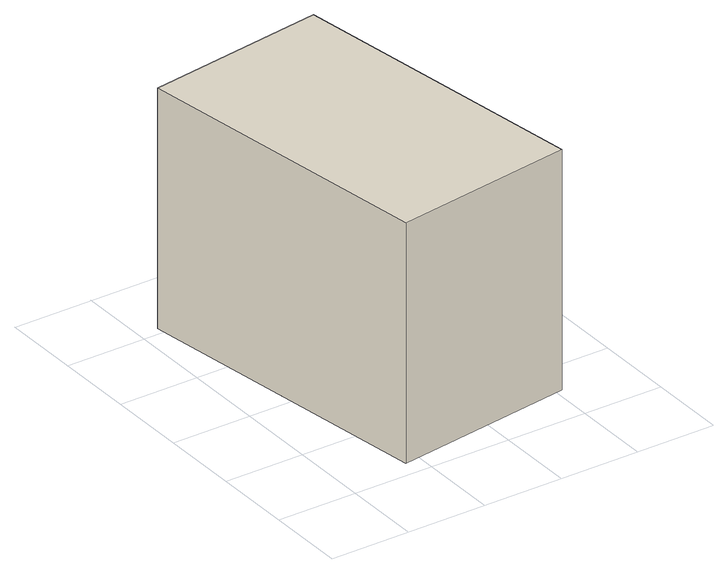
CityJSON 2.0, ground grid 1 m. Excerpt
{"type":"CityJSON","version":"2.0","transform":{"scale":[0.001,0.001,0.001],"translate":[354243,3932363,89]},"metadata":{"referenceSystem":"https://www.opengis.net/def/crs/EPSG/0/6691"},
"CityObjects":{
"building1":{"type":"Building","attributes":{"BuildingIDAttribute.prefecture":"14","BuildingIDAttribute.city":"14153","BuildingDetailAttribute.surveyYear":2015},"geometry":[{"type":"Solid","lod":"1","boundaries":[[[[0,1,2,3]],[[2,4,5,3]],[[1,6,4,2]],[[0,7,6,1]],[[3,5,7,0]],[[4,6,7,5]]]]}]}
},
"vertices":[
[810,216,680],[246,4103,680],[2520,4436,680],[3084,549,680],[2520,4436,3680],[3084,549,3680],[246,4103,3680],[810,216,3680]
]}
